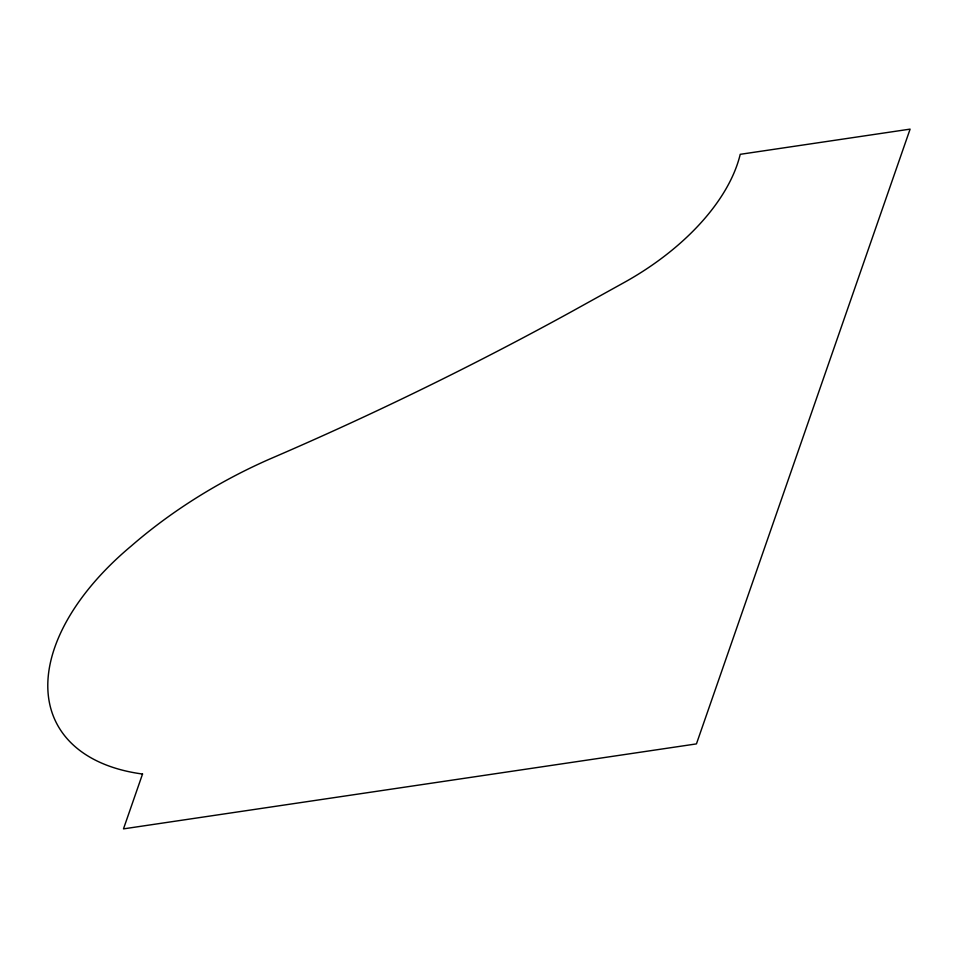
<?xml version="1.0" encoding="UTF-8"?>
<svg xmlns="http://www.w3.org/2000/svg" width="958" height="958" viewBox="0 0 958 958"><rect width="100%" height="100%" fill="white"/><g stroke="black" fill="none" stroke-linecap="round" stroke-linejoin="round"><path stroke-width="1.44" d="M142.538 774.028L123.486 828.874L696.442 743.899L910.1 129.126L740.223 154.322A192.762 109.463 -27 0 1 624.065 282.562L571.77 311.53A1986.605 1128.081 -27 0 1 269.366 459.205A322.762 183.277 -27 0 0 131.342 545.928A234.59 133.21 -27 0 0 142.538 774.028"/></g></svg>
